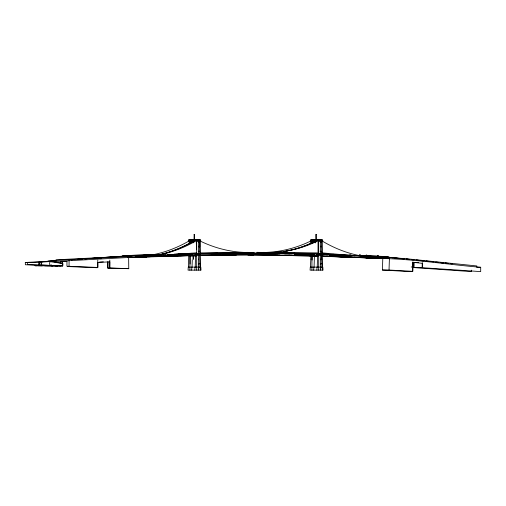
<?xml version="1.0" encoding="UTF-8"?>
<svg xmlns="http://www.w3.org/2000/svg" width="506" height="506" viewBox="0 0 506 506"><rect width="100%" height="100%" fill="white"/><g stroke="black" fill="none" stroke-linecap="round" stroke-linejoin="round"><path stroke-width="0.76" d="M188.403 254.398L189.921 254.107M188.434 267.124L188.757 255.385L192.767 255.385M188.536 254.107L188.536 253.746M188.985 241.545L188.801 240.761M188.972 240.502L188.991 239.812M189.699 240.224L189.706 239.812M189.914 270.134L189.927 255.385M189.921 254.398L189.921 253.607M189.927 243.342L189.927 239.717M190.117 264.069L190.117 256.099L192.438 256.099M190.654 239.717L190.933 241.526M190.838 253.955C190.87 252.209 191.04 254.638 190.844 253.664L189.497 253.898L195.942 253.911M190.933 242.861L190.882 241.526M191.666 270.134L191.869 267.117M192.04 267.117L192.274 259.768M192.312 240.205L192.312 239.8M192.362 240.224L192.362 239.717M193.109 259.249L193.109 256.099M193.286 259.249L193.286 256.099L196.176 256.099M193.298 240.224L193.298 239.812M193.589 240.205L193.589 239.8M200.079 240.224L194.089 240.205L194.095 241.9M194.089 240.205L194.089 239.8M194.823 270.134L195.031 267.124M195.031 240.312L196.695 240.502L196.689 270.134M194.974 240.205L194.974 239.8M195.202 267.124L195.588 255.505M199.832 254.581L195.291 254.581L195.171 254.107L199.952 254.398M195.31 254.107L195.31 253.746M195.474 240.205L195.474 239.8M195.765 240.224L195.765 239.812M196.695 240.502L196.701 239.717M196.758 240.205L196.758 239.8M198.137 240.205L198.137 239.8L190.926 239.8L190.661 240.299M198.409 270.134L198.422 239.717M199.136 240.224L199.136 239.717M199.699 253.614L199.547 240.761L199.377 241.432M199.358 240.224L199.37 239.812M198.415 241.919L199.49 241.919L198.415 241.836M199.478 241.634L198.415 241.634M199.921 267.124L199.598 255.385M199.813 254.107L199.889 253.614L201.35 253.626M200.091 240.502L200.079 239.812M200.199 241.634L196.695 241.545M200.294 270.134L200.091 267.124L200.294 267.927M200.306 255.385L200.635 267.124L193.697 267.117M200.414 253.614L200.262 240.761M200.534 253.746L200.351 254.107M200.597 253.746L200.281 253.614M277.705 252.627L277.705 253.285L277.826 252.627M310.444 267.117L310.836 259.097M310.418 254.398L314.643 254.164M310.551 254.107L310.557 253.74M310.829 259.097L310.836 255.498M311.007 243.342L310.823 240.755M310.988 240.502L311.007 239.812M311.241 243.082L311.241 240.812A203.197 147.221 90 0 1 256.839 252.336L318.034 252.911L318.04 240.812A203.197 147.221 90 0 1 263.639 252.336M311.715 240.224L311.728 239.812M311.93 270.134L311.943 255.378M311.936 254.398L311.943 253.607M311.949 243.342L311.943 240.755L310.437 240.502M311.936 240.755L311.949 239.717M312.139 260.033L312.139 256.099L314.384 256.099M312.607 254.278L312.613 253.62M312.67 239.717L312.948 242.861M314.58 254.24L313.144 254.24L313.144 253.632M313.682 270.134L313.891 267.117M314.062 267.117L314.447 255.492M314.378 240.224L314.384 239.717M315.295 242.943L315.301 241.432A203.197 147.221 90 0 1 293.107 249.667M315.32 240.224L315.32 239.812M315.611 240.205L315.611 239.793M322.094 240.224L316.111 240.205L316.111 241.9M316.111 240.205L316.111 239.793M316.585 239.793L322.195 239.717L320.431 239.812M316.851 270.134L317.053 267.117M316.996 240.205L316.996 239.793M317.053 240.312L318.717 240.502L318.723 239.717M317.224 267.117L317.61 255.505M317.192 254.107L322.683 254.107M317.332 254.107L317.262 253.607L321.911 253.607L320.431 253.746M317.49 240.205L317.49 239.793M317.781 240.224L317.781 239.812M318.71 270.134L318.71 240.312M320.159 240.205L320.159 239.793L312.942 239.793L312.683 240.293M320.424 270.134L320.437 239.717M321.152 240.224L321.158 239.717M321.715 253.607L321.563 240.755L321.392 241.432M321.38 240.224L321.386 239.812M321.55 255.505L321.936 267.117M321.506 241.545L320.431 241.628M321.614 255.378L321.715 259.774M321.835 254.107L321.841 253.746L323.258 253.803L340.664 255.245M321.974 254.107L321.854 254.581L317.262 254.398M322.094 239.812L322.113 240.502L320.424 240.502L320.431 241.432M322.265 255.505L322.651 267.117L312.038 267.117M322.316 270.134L322.113 267.117L322.316 267.927M322.43 253.607L322.284 240.755M322.55 253.746L322.55 254.107L316.307 254.164M322.828 240.502L315.845 240.293M383.131 258.149L383.131 258.579L381.619 258.509M385.73 258.579L385.73 258.149M386.426 258.149L386.426 258.579L377.4 258.212M198.409 259.774L198.415 259.097M198.409 251.805L198.415 251.14M198.415 246.858L198.415 246.194M198.409 267.927L198.409 267.124M320.431 267.927L320.431 267.117M320.431 259.774L320.437 259.097M320.431 251.798L320.431 251.14M320.431 246.858L320.431 246.194M107.867 262.146L107.841 268.148L128.764 268.686L128.644 256.529L128.29 256.529L128.296 257.484L128.657 257.484L53.048 261.564L62.896 263.493L62.896 265.429L53.117 265.492L60.644 265.909M191.325 253.942L195.942 253.639M318.717 251.798L318.723 251.14M27.406 262.627L27.457 264.6L29.405 264.657A42.896 0.93 1.1 0 1 37.33 264.929L39.765 264.992L39.12 264.543L39.126 262.924L39.689 262.121L37.261 262.209A42.732 1.069 -1.5 0 1 29.348 262.551L25.3 262.469L25.357 264.746L48.127 265.682M41.593 264.556L41.606 262.867L42.099 262.083L50.543 261.501C49.303 261.374 49.278 265.644 50.524 265.486L39.12 264.543M51.106 264.587L51.1 265.808L57.279 266.074L37.476 265.726M60.657 263.152L60.669 261.349L66.969 261.419L66.944 266.2L97.81 267.459L97.841 262.456L109.834 261.842L109.764 267.933L107.841 268.148L107.873 261.608M61.972 263.196L61.979 261.374L60.429 261.362M61.979 261.374L62.655 261.45L62.63 266.352L55.976 266.118M69.05 266.32L69.082 260.457M109.802 260.109L109.764 267.933L128.764 268.686M198.415 264.075L198.415 263.398M320.431 264.075L320.437 263.392M422.301 262.62L422.244 267.712L480.7 271.602L480.7 267.282C448.05 264.606 415.559 259.249 382.795 258.496L382.416 270.027L404.351 271.292M311.316 254.246L314.435 254.044M312.664 254.278L311.323 253.98M313.144 254.29L289.084 253.449M317.768 254.113L269.084 253.373M412.921 261.849L412.637 271.355L404.224 271.355M382.416 270.027L389.019 270.027L389.418 258.471M476.772 266.883L476.797 265.947L404.825 258.591L389.462 257.541L389.07 257.541L389.038 258.471M389.462 257.541L389.43 258.471L382.795 258.496M322.442 254.581L322.265 255.378L317.553 255.378L318.723 255.505M199.864 240.761L198.409 240.761M321.886 240.755L320.431 240.755M200.547 254.581L195.171 254.404M40.297 261.868L56.008 260.748M39.797 261.88L52.795 260.925M49.961 265.365L62.605 265.372L62.605 263.506L49.98 261.646M141.288 257.156L145.829 256.795M148.853 256.548L151.876 256.302M139.624 257.339L146.43 256.795M148.701 256.612L152.483 256.302M72.896 259.692L71.346 259.806L72.042 259.806M77.538 259.35L82.187 259.009M84.508 258.838L125.697 256.017M78.234 259.35L82.111 259.066M85.204 258.838L90.631 258.446M92.174 258.332L96.051 258.047L95.356 258.047M153.843 255.29L158.473 254.948M97.557 257.927L125.001 256.017L158.34 254.815M174.007 254.695L188.333 253.74M196.707 252.817L142.066 256.744A203.45 148.258 90 0 0 196.214 240.755L196.581 249.793M187.726 253.74L193.899 253.405M128.644 256.529L55.957 260.331L53.864 260.476L53.876 261.4M54.256 260.963L25.3 262.469M99.574 262.032L103.344 261.836M114.35 256.865L55.995 259.825M115.887 256.795L121.276 256.567M125.052 256.017L158.954 254.822M125.633 256.017L150.314 255.094M146.81 255.195L122.408 256.017L159.327 254.891M159.858 254.765L161.414 254.714M152.673 255.195L165.766 254.765M167.284 254.714L189.642 254.037M135.001 257.061L138.935 256.928L135.001 257.099M142.869 256.795L141.3 256.846L145.235 256.789M128.062 257.402L131.212 257.301M135.146 257.168L146.164 256.795M148.524 256.713L158.334 256.283M163.716 256.106L174.5 255.777M128.303 256.017L128.303 257.484L161.629 256.283M163.931 256.207L170.079 256.004M152.698 256.662L189.636 255.505M125.033 255.568L149.725 254.815M125.905 255.555L162.021 254.448M179.111 254.176L182.211 254.082M173.931 254.423L187.049 254.037M124.995 256.042L148.131 255.334M150.446 255.264L158.897 255.018M179.896 255.619L192.331 255.296M169.383 256.004L177.789 255.777M180.104 255.707L187.043 255.505M148.347 256.694L162.179 256.283M163.716 256.238L192.337 255.505M128.296 257.484L195.879 255.555M178.903 253.974L182.755 253.867M174.146 254.12L187.309 253.765M174.153 254.398L191.856 253.949M174.209 254.594L179.605 254.448M187.656 253.942L189.997 253.885M187.024 254.037L195.885 253.885M200.06 253.721L204.974 253.664M186.347 255.505L195.879 255.353M200.123 255.188L220.078 254.879M39.126 262.924L41.606 262.867M200.433 252.899L254.138 252.367A203.191 147.221 90 0 1 200.344 241.134M199.857 253.455L217.055 253.171M187.252 253.765L191.407 253.67M199.794 253.493L202.647 253.43M200.287 253.759L217.694 253.481M187.315 254.24L191.913 254.138M200.471 255.454L236.353 254.992M189.497 253.632L191.837 253.588M189.497 253.898L191.837 253.854M202.362 253.664L217.485 253.411M204.955 253.664L220.085 253.411M199.838 255.119L217.479 254.879M202.59 253.43L217.751 253.202M211.767 253.759L234.031 253.538M212.469 253.759L217.757 253.677M199.838 255.347L253.791 254.967M216.454 253.171L234.031 253.063M214.19 253.411L236.359 253.259M217.112 253.481L233.974 253.348M214.19 254.879L236.353 254.727M232.728 253.025L250.774 252.987M233.329 253.063L251.463 253.044M230.464 253.259L272.38 253.373M233.386 253.348L243.07 253.335M233.336 253.538L243.127 253.531M231.223 254.727L253.791 254.708M315.972 239.699L310.912 239.717L312.67 239.812M190.654 239.812L188.89 239.717L200.174 239.717L198.415 239.812M188.991 240.224L192.78 240.205M311.007 240.224L314.991 240.205M193.33 240.299L188.257 240.312L189.921 240.502M193.823 240.299L200.806 240.312L198.409 240.502L198.415 241.432M314.681 240.293L310.273 240.312L311.943 240.502L311.949 241.432M189.927 240.761L188.422 240.502M196.695 240.761L195.196 240.502M318.717 240.755L317.218 240.502M191.325 241.545L188.864 241.545L189.933 241.634M310.886 241.545L313.347 241.545M318.723 241.545L322.221 241.545M310.886 241.628L311.949 241.628M188.871 241.836L189.933 241.836M310.886 241.83L311.949 241.83M320.431 241.836L321.506 241.836L320.431 241.919M188.871 241.919L189.933 241.919M310.886 241.919L311.949 241.919M189.959 253.607L188.466 253.607L189.921 253.746M199.889 253.614L195.24 253.614L196.695 253.746M312 253.607L310.482 253.607L311.943 253.74M198.409 253.746L199.889 253.746M317.262 253.746L318.717 253.746M316.313 254.24L317.743 254.24M200.3 254.581L200.25 255.385L195.531 255.385L196.701 255.505M188.757 255.505L189.927 255.505M198.415 255.505L199.598 255.505M320.431 255.505L321.614 255.505M315.301 256.099L318.293 256.099M385.73 257.105L381.619 257.042M322.303 255.998L389.019 258.579L389.019 257.105L381.885 256.909M418.475 262.62L413.883 262.62L413.826 267.585L471.32 271.602L471.32 270.16M193.083 267.117L188.264 267.124L188.055 270.134L201.015 270.134L200.806 267.124M311.936 267.117L310.273 267.117L310.07 270.134L323.03 270.134L322.822 267.117M476.791 267.282L480.7 267.282M260.286 252.987L278.332 253.019M53.63 261.317L48.152 261.286L51.125 261.317M250.767 253.044L270.052 253.164M247.902 253.24L250.242 253.253M250.495 253.24L253.538 253.253M255.473 253.354L269.995 253.443M255.416 253.55L270.052 253.639M250.495 254.708L272.373 254.841M247.896 254.708L279.9 255.056M247.902 254.967L317.641 255.998M277.724 253.019L294.606 253.171M62.655 261.45L66.937 261.488M42.213 265.84L34.958 265.72L36.71 265.808M269.356 253.164L289.786 253.449M269.413 253.443L289.723 253.734M269.356 253.639L277.939 253.753M266.485 255.094L313.315 256.042M294.005 253.171L309.716 253.405M266.491 253.373L288.616 253.753M269.084 254.841L317.616 255.84M284.638 255.132L303.986 255.612M44.648 265.814L52.769 265.973M313.151 254.018L314.656 254.05M309.109 253.405L315.295 253.531M289.141 253.449L310.646 253.936M294.359 253.841L310.589 254.214M294.416 254.037L304.46 254.265M288.812 253.689L291.911 253.753M294.922 253.829L310.387 254.227M294.72 253.911L308.641 254.271M288.812 255.157L304.188 255.536M67.627 266.548L97.165 267.725L97.784 267.459L97.778 260.122M322.499 254.284L351.208 255.214M310.001 254.214L312.145 254.265M322.284 254.562L332.417 254.86M329.349 254.961L332.467 255.056M329.526 254.986L338.71 255.264M322.322 256.137L389.019 258.471M321.886 256.295L372.479 258.06M322.328 254.531L356.673 255.758M309.678 254.221L311.93 254.271M322.189 254.632L327.54 254.784M329.868 254.86L332.221 254.935M322.676 254.733L324.251 254.784M309.672 255.694L315.017 255.84M326.813 256.251L332.195 256.403M309.4 255.77L313.284 255.897M325.782 256.302L372.479 258.117M331.778 254.575L334.959 254.682M331.835 254.86L351.145 255.498M344.175 255.454L351.202 255.694M358.153 255.467L378.38 256.219M358.292 255.492L377.742 256.219M357.426 255.789L380.727 256.751M360.481 255.834L386.445 257.01L386.369 256.536M331.506 254.935L341.569 255.29M343.574 255.366L351.714 255.669M329.684 254.961L334.991 255.163M360.531 256.03L367.514 256.289M369.064 256.346L386.426 257.01M331.5 256.403L354.826 257.257M61.966 263.809L62.643 263.911M377.685 256.219L386.426 256.536M377.672 256.694L380.601 256.808M382.068 256.865L385.73 257.01M374.807 258.142L380.107 258.351M381.619 258.414L383.131 258.471M360.266 256.011L367.255 256.302M368.798 256.365L378.127 256.751M360.854 256.169L363.959 256.302M369.38 256.523L374.838 256.751M354.13 257.257L378.096 258.212M380.702 256.744L389.019 257.105M374.807 258.212L380.101 258.446M377.735 256.498L385.857 257.01L385.73 256.536M389.019 270.027L412.814 271.355L412.966 262.348L422.339 263.316L422.27 267.712L413.826 267.585L413.883 263.126L412.314 262.962M411.188 266.959L412.883 267.073M321.86 252.848L375.091 257.56M326.775 253.772L328.293 253.898M332.834 254.265L334.352 254.391M322.651 253.803L335.472 254.853M343.757 255.524L346.85 255.796M362.903 257.282L371.98 258.149A203.374 147.347 90 0 1 362.751 257.269M362.302 257.282L366.078 257.643M367.596 257.788L371.379 258.149A203.374 147.347 90 0 1 362.144 257.269M393.061 257.775L385.591 257.01L404.711 258.851M394.547 257.927L398.266 258.307M406.261 259.009L409.36 259.331M411.688 259.572L414.016 259.812M416.343 260.052L419.442 260.375M420.992 260.533L424.098 260.856M401.245 258.61L403.567 258.851M406.672 259.167L408.222 259.331M411.327 259.654L412.877 259.812M416.754 260.21L418.304 260.375M421.403 260.691L422.959 260.856M426.425 261.096L428.772 261.343M431.118 261.583L433.471 261.83M435.818 262.076L438.171 262.323M441.302 262.646L443.648 262.892M445.217 263.057L448.348 263.386M426.065 261.178L427.633 261.343M440.941 262.728L442.51 262.892M445.641 263.221L447.209 263.386M450.694 263.632L452.231 263.854M321.715 263.392L321.942 264.075M199.693 263.398L199.921 264.075M321.55 251.14L321.721 251.798M199.528 251.14L199.706 251.805M321.392 246.194L321.55 246.858M199.377 246.194L199.528 246.858M317.433 254.581L317.61 255.378M193.406 241.33L193.469 242.836M189.497 243L189.402 240.736A203.45 147.044 90 0 1 150.276 255.233M38.994 262.127L39.07 264.992M100.941 257.718L100.953 258.863M320.431 254.398L320.437 255.378M198.409 254.398L198.415 255.385M199.731 241.571L199.737 246.865M192.805 241.349A203.45 147.265 90 0 1 157.429 255.106M150.554 256.302A203.45 147.265 90 0 1 148.252 256.605M146.715 256.776A203.45 147.265 90 0 1 141.332 257.206M193.412 241.349A203.45 147.265 90 0 1 158.036 255.106M151.155 256.302A203.45 147.265 90 0 1 148.859 256.605M147.322 256.776A203.45 147.265 90 0 1 139.624 257.307M375.091 257.529A203.374 146.348 -90 0 1 322.354 241.109M351.297 255.1A203.374 147.347 90 0 1 349.779 254.714M274.163 252.741A203.197 147.221 90 0 1 260.286 252.956M314.7 241.457A203.197 147.221 90 0 1 283.373 251.602M281.077 251.963A203.197 147.221 90 0 1 278.774 252.273M280.919 252.07A203.197 147.221 90 0 1 260.894 252.956M292.348 249.856A203.197 147.221 90 0 1 288.559 250.736M287.794 250.894A203.197 147.221 90 0 1 286.269 251.191M247.339 252.336A203.191 147.221 90 0 1 238.086 252.393M250.166 252.956A203.191 147.221 90 0 1 236.289 252.741M250.774 252.956A203.191 147.221 90 0 1 232.286 252.273M191.369 253.297L191.515 253.955L191.369 253.297M233.69 252.405L233.804 253.057L233.69 252.405M250.483 252.38L250.596 253.038L250.483 252.38M251.121 252.38L251.242 253.038L251.121 252.38M269.065 252.5L269.186 253.158L269.065 252.5M269.711 252.5L269.825 253.158L269.711 252.5M278.351 252.627L278.464 253.285L278.351 252.627M359.583 254.885L359.703 255.543L359.583 254.885M360.221 254.885L360.342 255.543L360.221 254.885M366.18 255.132L366.293 255.789L366.18 255.132M366.818 255.132L366.932 255.789L366.818 255.132M377.387 255.549L377.501 256.207L377.387 255.549M378.026 255.549L378.146 256.207L378.026 255.549M194.121 234.404L194.038 239.68L194.525 239.673L194.608 234.398L194.121 234.404M199.718 254.581L199.541 255.385L199.712 254.581M321.74 254.581L321.563 255.378L321.734 254.581M316.56 234.398L315.7 234.404L315.782 239.68L316.636 239.673L316.56 234.398"/></g></svg>
